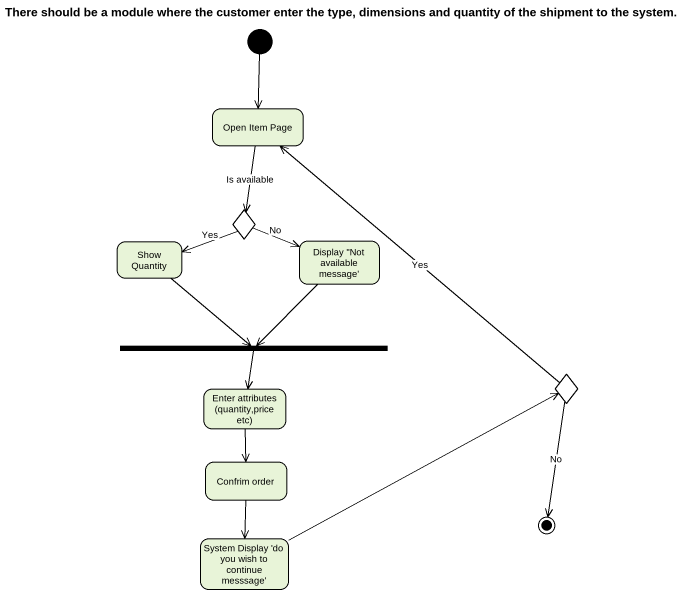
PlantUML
@startuml
title There should be a module where the customer enter the type, dimensions and quantity of the shipment to the system.
hide empty description
state "Open Item Page" as Open_Item_Page
state choice1 <<choice>>
state "Show Quantity" as Show_Quantity
state "Display ''Not available message'" as Display_Not_available
state fork1 <<join>>
state "Enter attributes (quantity,price etc)" as Enter_attributes_quantity
state choice2 <<choice>>
state "Confrim order" as Confrim_order
state "System Display 'do you wish to continue messsage'" as System_Display_do_you_wish
[*] --> Open_Item_Page
Open_Item_Page --> choice1 : Is available
choice1 -left-> Show_Quantity : Yes
choice1 -right-> Display_Not_available : No
Show_Quantity --> fork1
Display_Not_available --> fork1
fork1 --> Enter_attributes_quantity
Enter_attributes_quantity --> Confrim_order
choice2 -up-> Open_Item_Page : Yes
Confrim_order --> System_Display_do_you_wish
System_Display_do_you_wish -right-> choice2
choice2 --> [*] : No
@enduml
